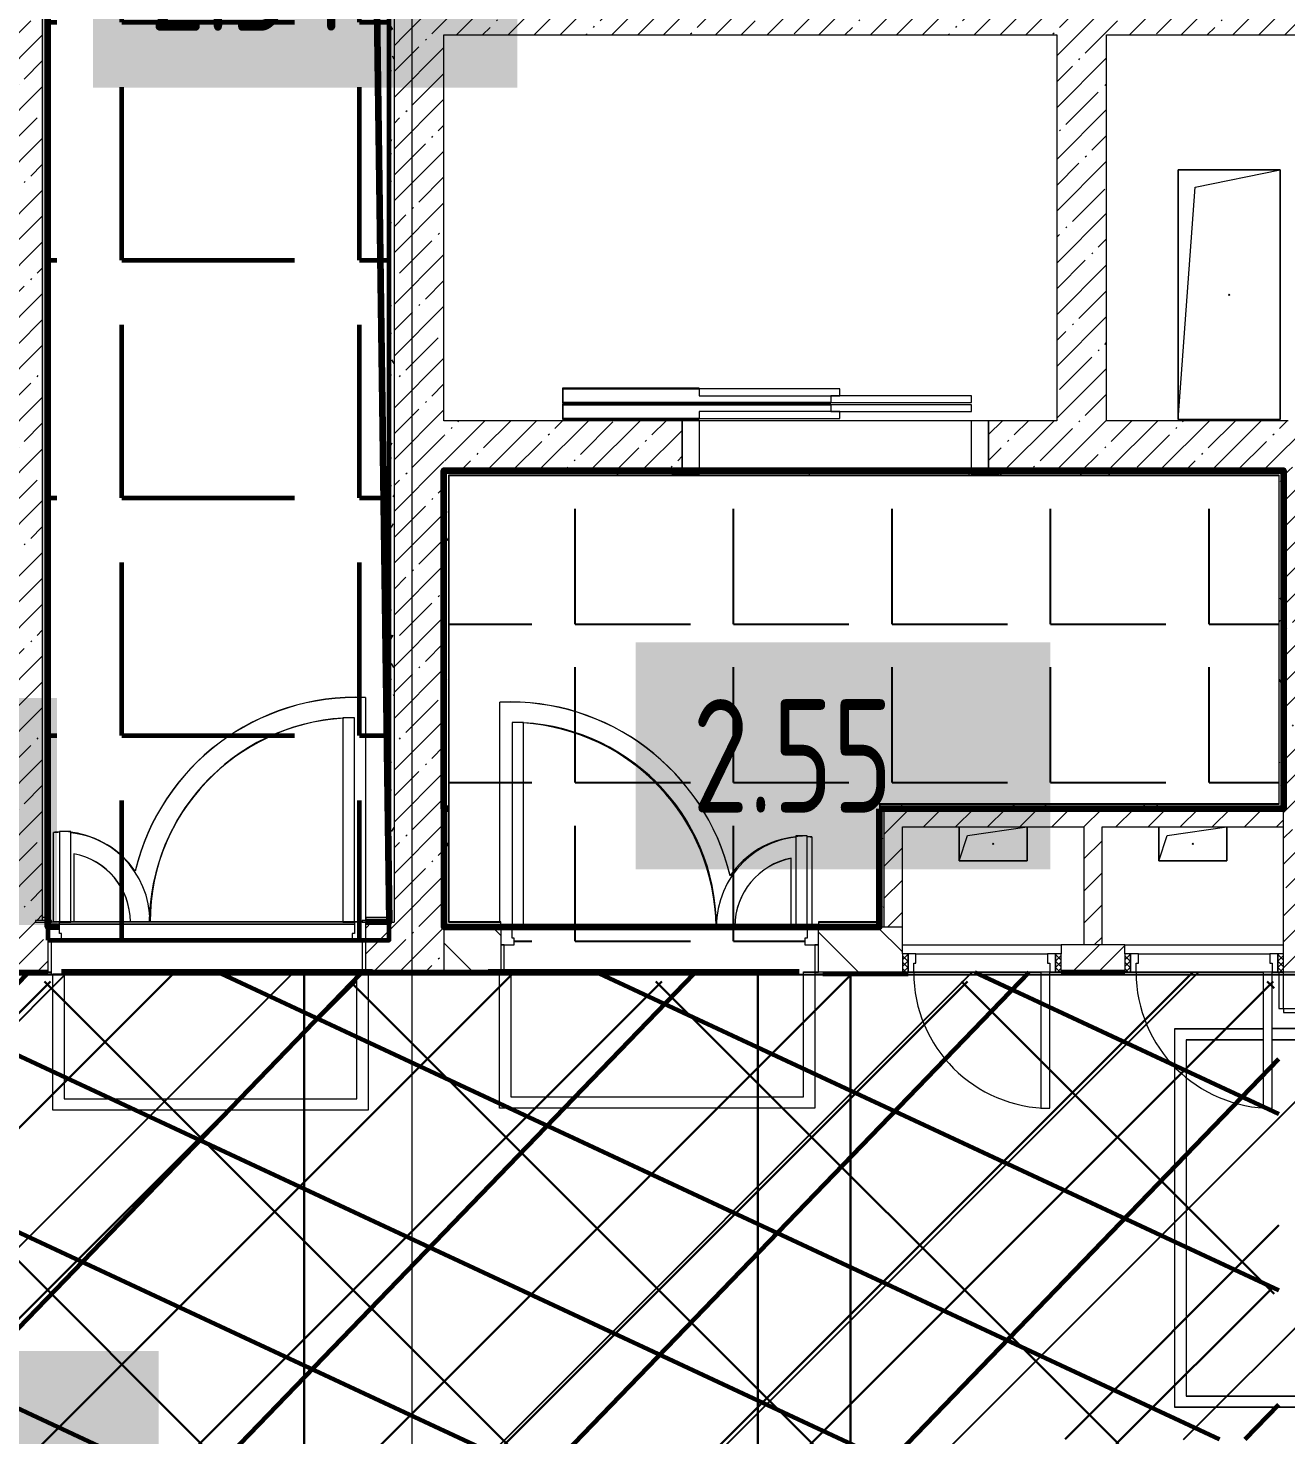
# Model space of a CAD drawing. Header units: millimetres. Extents: x -164500 to 426394, y -51911 to 102118.
# Drawn here: x 241740 to 247282, y 11360 to 17559 of the extents above; entities that cross this region are included whole.
import ezdxf

# ---------------------------------------------------------------- set-up
doc = ezdxf.new("R2010")
doc.units = ezdxf.units.MM
doc.linetypes.add('Осевая', pattern=[6350, 1270, -952.5, 3175, -952.5])
for name, color, linetype, lineweight in [('0) шлифовка', 5, 'Continuous', 60), ('1.4) Плинтус ПЛ-4', 6, 'Continuous', 60), ('284 стык. профилей', 1, 'Continuous', 120), ('370 ПК-1', 200, 'Continuous', 120), ('374 ПК-4', 211, 'Continuous', 120), ('469 плитка КР10 лестницы', 130, 'Continuous', 60), ('5.2) Л-1 Линолеум', 100, 'Continuous', 30), ('7.5) НЗ Линолеум Темпо ПЛЮС', 134, 'Continuous', 30), ('8.1) Нал пол Окт', 5, 'Continuous', 60), ('A-DOOR-2', 7, 'Continuous', 5), ('A-DOOR-FRAM-2', 7, 'Continuous', 5), ('A-FLOR', 7, 'Continuous', 9), ('A-GENM', 7, 'Continuous', 9), ('A-WALL', 7, 'Continuous', 5), ('I-WALL', 7, 'Continuous', 5), ('Оси', 7, 'Continuous', 9), ('Оси-2', 7, 'Осевая', 9)]:
    doc.layers.add(name, color=color, linetype=linetype, lineweight=lineweight)
doc.layers.add('1.2) плитка КР3', color=160, linetype='Continuous')
doc.layers.add('3.2.3) Нал-ой пол 5 вып', color=5, linetype='Continuous')
for name, color, linetype, lineweight, true_color in [('A-DOOR-1', 7, 'Continuous', 5, 0xc0c0c0), ('A-DOOR-FRAM-1', 7, 'Continuous', 5, 0xc0c0c0), ('A-WALL-1', 9, 'Continuous', 5, 0x808080), ('A-WALL-FNSH-1', 9, 'Continuous', 5, 0x808080)]:
    doc.layers.add(name, color=color, linetype=linetype, lineweight=lineweight, true_color=true_color)
doc.styles.add('СПДС', font='ГОСТ тип А.ttf', dxfattribs={"width": 0.9})
pattern_1 = [(45, (148772.12, -0.94), (-114.04925, 114.04925), []), (45, (148886.17, -0.94), (-114.04925, 114.04925), [201.612, -40.322, 6.706, -33.617])]
pattern_2 = [(135, (148772.12, -0.94), (-141.42136, -141.42136), [])]
pattern_3 = [(45, (148772.12, -0.94), (-70.71068, 70.71068), [])]
pattern_4 = [(0, (148772.123, -0.94), (243.84, 60.96), [20.117, -162.763, 20.117, -162.763, -975.36]), (0, (148772.123, -0.94), (243.84, 60.96), [-365.76, 20.117, -345.643, 20.117, -162.763, -426.72]), (0, (148772.123, -0.94), (243.84, 60.96), [-914.4, 20.117, -101.803, 20.117, -284.683]), (120, (148863.563, 29.54), (-174.71291, 180.691634), [20.117, -162.763, 20.117, -162.763, -975.36]), (120, (148863.563, 29.54), (-174.71291, 180.691634), [-365.76, 20.117, -345.643, 20.117, -162.763, -426.72]), (120, (148863.563, 29.54), (-174.71291, 180.691634), [-914.4, 20.117, -101.803, 20.117, -284.683]), (240, (148894.043, 151.46), (-69.12709, -241.651634), [20.117, -162.763, 20.117, -162.763, -975.36]), (240, (148894.043, 151.46), (-69.12709, -241.651634), [-365.76, 20.117, -345.643, 20.117, -162.763, -426.72]), (240, (148894.043, 151.46), (-69.12709, -241.651634), [-914.4, 20.117, -101.803, 20.117, -284.683])]

# ---------------------------------------------------------------- blocks, each defined once
blk = doc.blocks.new('GM_Отверстие прямоугольное _в плите_ - Отверстие-21604515-Объем проектирования 2 этажа')
at = {"layer": 'A-GENM'}
for p, q in [((-225, -550), (-225, 550)), ((-225, 550), (225, 550)), ((225, 550), (-225, 550)), ((-225, 550), (-225, -550)), ((-150, 475), (225, 550)), ((225, 550), (225, -550)), ((225, -550), (225, 550)), ((-225, -550), (-150, 475)), ((225, -550), (-225, -550)), ((-225, -550), (225, -550))]:
    blk.add_line(p, q, dxfattribs=at)
for start, end in [(360, 180), (180, 360)]:
    blk.add_arc((0, 0), 2.5, start, end, dxfattribs=at)
blk = doc.blocks.new('GM_Отверстие прямоугольное _в плите_ - Отверстие-21620300-Объем проектирования 2 этажа')
at = {"layer": 'A-GENM'}
for p, q in [((-150, -75), (-150, 75)), ((-150, 75), (-150, -75)), ((-112.5, 37.5), (150, 75)), ((150, 75), (150, -75)), ((150, -75), (150, 75)), ((-150, -75), (-112.5, 37.5)), ((150, -75), (-150, -75)), ((-150, -75), (150, -75))]:
    blk.add_line(p, q, dxfattribs=at)
for start, end in [(360, 180), (180, 360)]:
    blk.add_arc((0, 0), 2.5, start, end, dxfattribs=at)

msp = doc.modelspace()

# ---------------------------------------------------------------- hatches: boundary and pattern name
at = {"layer": '0) шлифовка', "true_color": 0x2776bb}
h = msp.add_hatch(dxfattribs=at)
h.set_pattern_fill('ANSI31', color=152, scale=222, angle=110)
h.set_pattern_definition([(155, (191173.1, 26480), (-297.8825, -638.811), [])])
h.paths.add_polyline_path([(247251.123, 13399), (247222.123, 13399), (245277.123, 13399), (245277.123, 13392), (245207.123, 13392), (243837.123, 13392.838), (243837.123, 13392), (243767.123, 13392), (243282.123, 13392.339), (243282.123, 13392), (243212.123, 13392), (241842.123, 13393.015), (241842.123, 13392), (241772.123, 13392), (241127.123, 13392.564), (241127.123, 13392), (241047.123, 13392), (241047.123, 13399), (240037.123, 13399), (240037.123, 13392), (239967.123, 13392), (239277.123, 13392.779), (239277.123, 13392), (239197.123, 13392), (239197.123, 13399), (238187.123, 13399), (238187.123, 13392), (238117.123, 13392), (234892.123, 13397.185), (234892.123, 13392), (234812.123, 13392), (234812.123, 13399), (233952.123, 13399), (233952.123, 13392), (233882.123, 13392), (233763.123, 13399), (233763.123, 10401), (237974.123, 10401), (237974.123, 10510), (237974.623, 10621), (238757.123, 10621), (246170.123, 10621), (246170.123, 11341), (246171.123, 11341), (247251.123, 11341)])
at = {"layer": '1.2) плитка КР3'}
h = msp.add_hatch(dxfattribs=at)
h.set_pattern_fill('ANGLE', color=256, scale=100)
h.set_pattern_definition([(0, (237863.1, 17028.06), (0, 698.5), [508, -190.5]), (90, (237863.1, 17028.06), (-698.5, 4e-14), [508, -190.5])])
h.paths.add_polyline_path([(247251.123, 15588.059), (243593.123, 15588.059), (243593.123, 13620.059), (243822.123, 13620.059), (243822.123, 13619.059), (243822.123, 13607.059), (243837.123, 13607.059), (243872.123, 13599.059), (243872.123, 13549.059), (243882.123, 13549.059), (243882.123, 13519.059), (243837.123, 13519.059), (243837.123, 13399.059), (243837.123, 13389.059), (245207.123, 13389.059), (245207.123, 13399.059), (245207.123, 13519.059), (245162.123, 13519.059), (245162.123, 13549.059), (245172.123, 13549.059), (245172.123, 13599.059), (245207.123, 13599.059), (245207.123, 13607.059), (245222.123, 13607.059), (245222.123, 13619.059), (245222.123, 13620.059), (245491.123, 13620.059), (245491.123, 14140.059), (247251.123, 14140.059)])
at = {"layer": '3.2.3) Нал-ой пол 5 вып'}
h = msp.add_hatch(dxfattribs=at)
h.set_pattern_fill('ANSI34', color=256, scale=222)
h.set_pattern_definition([(45, (205553, 26879), (-2990.43, 2990.43), []), (45, (206550, 26879), (-2990.43, 2990.43), []), (45, (207546.7, 26879), (-2990.43, 2990.43), []), (45, (208543.6, 26879), (-2990.43, 2990.43), [])])
h.paths.add_polyline_path([(246191.123, 13400), (249601.123, 13400), (249601.123, 11339.058), (246191.123, 11339.058)])
h.paths.add_polyline_path([(246191.123, 10599.059), (233742.123, 10599.059), (233742.123, 13400), (246191.123, 13400)])
at = {"layer": '469 плитка КР10 лестницы'}
h = msp.add_hatch(dxfattribs=at)
h.set_pattern_fill('ANGLE', color=256, scale=150)
h.set_pattern_definition([(0, (354260.5, 27014.1), (0, 1047.75), [762, -285.75]), (90, (354260.5, 27014.1), (-1047.75, 6e-14), [762, -285.75])])
h.paths.add_polyline_path([(241827.123, 13539.059), (243331.123, 13539.059), (243331.123, 17770.059), (241827.123, 17770.059)])
at = {"layer": '5.2) Л-1 Линолеум'}
h = msp.add_hatch(dxfattribs=at)
h.set_pattern_fill('ANSI37', color=256, scale=300)
h.set_pattern_definition([(45, (233742.1, 26815), (-673.52, 673.52), []), (135, (233742.1, 26815), (-673.52, -673.52), [])])
h.paths.add_polyline_path([(247230.123, 13358.059), (247201.123, 13358.059), (233742.123, 13358.059), (233742.123, 10599.059), (237954.623, 10599.059), (237954.623, 10600.059), (238736.123, 10600.059), (244310.116, 10600.059), (244310.116, 10601.059), (245958.898, 10601.059), (246149.123, 10600.163), (246149.123, 11320.058), (247230.123, 11320.058)])
at = {"layer": '7.5) НЗ Линолеум Темпо ПЛЮС'}
h = msp.add_hatch(dxfattribs=at)
h.set_pattern_fill('ANSI31', color=256, scale=333)
h.set_pattern_definition([(45, (191173.1, 26480), (-747.606, 747.606), [])])
h.paths.add_polyline_path([(247251.123, 13399), (247222.123, 13399), (245277.123, 13399), (245277.123, 13392), (245207.123, 13392), (243837.123, 13392.838), (243837.123, 13392), (243767.123, 13392), (243282.123, 13392.339), (243282.123, 13392), (243212.123, 13392), (241842.123, 13393.015), (241842.123, 13392), (241772.123, 13392), (241127.123, 13392.564), (241127.123, 13392), (241047.123, 13392), (241047.123, 13399), (240037.123, 13399), (240037.123, 13392), (239967.123, 13392), (239277.123, 13392.779), (239277.123, 13392), (239197.123, 13392), (239197.123, 13399), (238187.123, 13399), (238187.123, 13392), (238117.123, 13392), (234892.123, 13397.185), (234892.123, 13392), (234812.123, 13392), (234812.123, 13399), (233952.123, 13399), (233952.123, 13392), (233882.123, 13392), (233763.123, 13399), (233763.123, 10401), (237974.123, 10401), (237974.123, 10510), (237974.623, 10621), (238757.123, 10621), (246170.123, 10621), (246170.123, 11341), (246171.123, 11341), (247251.123, 11341)])
at = {"layer": '8.1) Нал пол Окт', "transparency": 33554687}
h = msp.add_hatch(dxfattribs=at)
h.set_pattern_fill('ANSI31', color=256, scale=333, angle=1)
h.set_pattern_definition([(46, (191173.1, 26480), (-760.54, 734.445), [])])
h.paths.add_polyline_path([(247251.123, 13399), (247222.123, 13399), (245277.123, 13399), (245277.123, 13392), (245207.123, 13392), (243837.123, 13392.838), (243837.123, 13392), (243767.123, 13392), (243282.123, 13392.339), (243282.123, 13392), (243212.123, 13392), (241842.123, 13393.015), (241842.123, 13392), (241772.123, 13392), (241127.123, 13392.564), (241127.123, 13392), (241047.123, 13392), (241047.123, 13399), (240037.123, 13399), (240037.123, 13392), (239967.123, 13392), (239277.123, 13392.779), (239277.123, 13392), (239197.123, 13392), (239197.123, 13399), (238187.123, 13399), (238187.123, 13392), (238117.123, 13392), (234892.123, 13397.185), (234892.123, 13392), (234812.123, 13392), (234812.123, 13399), (233952.123, 13399), (233952.123, 13392), (233882.123, 13392), (233763.123, 13399), (233763.123, 10401), (237974.123, 10401), (237974.123, 10510), (237974.623, 10621), (238757.123, 10621), (246170.123, 10621), (246170.123, 11341), (246171.123, 11341), (247251.123, 11341)])
at = {"layer": 'A-DOOR-2'}
h = msp.add_hatch(dxfattribs=at)
h.set_pattern_fill('FP_119', color=256, angle=180, style=0, pattern_type=2)
h.set_pattern_definition([(315, (244003.212, 13334.374), (14.14214, 14.14214), []), (45, (244003.212, 13334.374), (-14.14214, 14.14214), [])])
h.paths.add_polyline_path([(245592.123, 13399.059), (245617.123, 13399.059), (245617.123, 13479.059), (245592.123, 13479.059), (245592.123, 13412.858)])
h = msp.add_hatch(dxfattribs=at)
h.set_pattern_fill('FP_119', color=256, angle=180, style=0, pattern_type=2)
h.set_pattern_definition([(315, (244983.212, 13334.374), (14.14214, 14.14214), []), (45, (244983.212, 13334.374), (-14.14214, 14.14214), [])])
h.paths.add_polyline_path([(246597.123, 13399.059), (246597.123, 13479.059), (246572.123, 13479.059), (246572.123, 13399.059)])
at = {"layer": 'A-DOOR-FRAM-2'}
h = msp.add_hatch(dxfattribs=at)
h.set_pattern_fill('FP_120', color=256, angle=180, style=0, pattern_type=2)
h.set_pattern_definition([(225, (246126.007, 13334.374), (14.1421, -14.1421), []), (315, (246126.007, 13334.374), (14.1421, 14.1421), [])])
h.paths.add_polyline_path([(246292.123, 13399.059), (246292.123, 13479.059), (246267.123, 13479.059), (246267.123, 13399.059)])
h = msp.add_hatch(dxfattribs=at)
h.set_pattern_fill('FP_120', color=256, angle=180, style=0, pattern_type=2)
h.set_pattern_definition([(225, (247106.007, 13334.374), (14.1421, -14.1421), []), (315, (247106.007, 13334.374), (14.1421, 14.1421), [])])
h.paths.add_polyline_path([(247272.123, 13399.059), (247272.123, 13479.059), (247247.123, 13479.059), (247247.123, 13399.059)])
at = {"layer": 'I-WALL'}
h = msp.add_hatch(dxfattribs=at)
h.set_pattern_fill('FP_1', color=256, style=0, pattern_type=2)
h.set_pattern_definition(pattern_1)
h.paths.add_polyline_path([(241755.572, 13619.059), (241772.123, 13619.059), (241772.123, 13627.059), (241802.123, 13627.059), (241802.123, 21549.059), (241582.123, 21549.059), (241582.123, 13619.059)])
h = msp.add_hatch(dxfattribs=at)
h.set_pattern_fill('FP_191', color=256, style=0, pattern_type=2)
h.set_pattern_definition(pattern_4)
h.paths.add_polyline_path([(241822.123, 13627.059), (241822.123, 21149.059), (241802.123, 21149.059), (241802.898, 13627.059), (241814.123, 13627.059)])
h = msp.add_hatch(dxfattribs=at)
h.set_pattern_fill('FP_191', color=256, style=0, pattern_type=2)
h.set_pattern_definition(pattern_4)
h.paths.add_polyline_path([(243352.123, 13619.059), (243352.123, 17769.059), (243332.123, 17769.059), (243332.123, 13640.059)])
h.paths.add_polyline_path([(243332.123, 13619.059), (243352.123, 13619.059), (243332.123, 13639.059)])
h = msp.add_hatch(dxfattribs=at)
h.set_pattern_fill('FP_1', color=256, style=0, pattern_type=2)
h.set_pattern_definition(pattern_1)
h.paths.add_polyline_path([(244507.646, 17529.059), (249572.123, 17529.059), (249572.123, 17749.059), (243352.123, 17749.059), (243352.123, 17529.059), (244359.191, 17529.059)])
h = msp.add_hatch(dxfattribs=at)
h.set_pattern_fill('FP_1', color=256, style=0, pattern_type=2)
h.set_pattern_definition(pattern_1)
h.paths.add_polyline_path([(243365.316, 13619.059), (243572.123, 13619.059), (243572.123, 17529.059), (243352.123, 17529.059), (243352.123, 13619.059)])
h = msp.add_hatch(dxfattribs=at)
h.set_pattern_fill('FP_1', color=256, style=0, pattern_type=2)
h.set_pattern_definition(pattern_1)
h.paths.add_polyline_path([(246492.123, 15829.059), (246492.123, 17529.059), (246272.123, 17529.059), (246272.123, 15829.059), (246453.345, 15829.059)])
h = msp.add_hatch(dxfattribs=at)
h.set_pattern_fill('FP_1', color=256, style=0, pattern_type=2)
h.set_pattern_definition(pattern_1)
h.paths.add_polyline_path([(247492.123, 15609.059), (247492.123, 15829.059), (245972.123, 15829.059), (245972.123, 15609.059), (247292.123, 15609.059)])
h.paths.add_polyline_path([(244552.123, 15609.059), (244622.123, 15609.059), (244622.123, 15829.059), (243572.123, 15829.059), (243574.357, 15609.059), (244177.551, 15609.059)])
h = msp.add_hatch(dxfattribs=at)
h.set_pattern_fill('FP_191', color=256, style=0, pattern_type=2)
h.set_pattern_definition(pattern_4)
h.paths.add_polyline_path([(243572.123, 15589.059), (247251.123, 15589.059), (247272.123, 15609.059), (243572.123, 15609.059)])
h.paths.add_polyline_path([(247270.305, 15589.059), (247272.123, 15589.059), (247272.123, 15609.059), (247252.123, 15589.059)])
h = msp.add_hatch(dxfattribs=at)
h.set_pattern_fill('FP_191', color=256, style=0, pattern_type=2)
h.set_pattern_definition(pattern_4)
h.paths.add_polyline_path([(243592.123, 13599.059), (243592.123, 15588.059), (243572.123, 15589.059), (243572.123, 13599.059)])
h = msp.add_hatch(dxfattribs=at)
h.set_pattern_fill('FP_191', color=256, style=0, pattern_type=2)
h.set_pattern_definition(pattern_4)
h.paths.add_polyline_path([(247272.123, 14139.059), (247272.123, 15589.059), (247252.123, 15587.24), (247252.123, 14140.059)])
h = msp.add_hatch(dxfattribs=at)
h.set_pattern_fill('FP_1', color=256, style=0, pattern_type=2)
h.set_pattern_definition(pattern_1)
h.paths.add_polyline_path([(247472.123, 13399.059), (247492.123, 13399.059), (247492.123, 15609.059), (247272.123, 15609.059), (247272.123, 13399.059)])
h = msp.add_hatch(dxfattribs=at)
h.set_pattern_fill('FP_191', color=256, style=0, pattern_type=2)
h.set_pattern_definition(pattern_4)
h.paths.add_polyline_path([(245504.123, 13619.059), (245512.123, 13619.059), (245512.123, 14139.059), (245492.123, 14139.059), (245492.123, 13619.059)])
h = msp.add_hatch(dxfattribs=at)
h.set_pattern_fill('FP_191', color=256, style=0, pattern_type=2)
h.set_pattern_definition(pattern_4)
h.paths.add_polyline_path([(246453.345, 14119.059), (247272.123, 14119.059), (247272.123, 14139.059), (245512.123, 14139.059), (245512.123, 14119.059), (246392.123, 14119.059)])
h = msp.add_hatch(dxfattribs=at)
h.set_pattern_fill('FP_22', color=256, style=0, pattern_type=2)
h.set_pattern_definition(pattern_3)
h.paths.add_polyline_path([(245512.123, 13599.059), (245592.123, 13599.059), (245592.123, 14119.059), (245512.123, 14119.059), (245512.123, 13619.059)])
h = msp.add_hatch(dxfattribs=at)
h.set_pattern_fill('FP_22', color=256, style=0, pattern_type=2)
h.set_pattern_definition(pattern_3)
h.paths.add_polyline_path([(247272.123, 14039.059), (247272.123, 14119.059), (245592.123, 14119.059), (245592.123, 14039.059), (246512.784, 14039.059)])
h = msp.add_hatch(dxfattribs=at)
h.set_pattern_fill('FP_22', color=256, style=0, pattern_type=2)
h.set_pattern_definition(pattern_3)
h.paths.add_polyline_path([(246392.123, 13519.059), (246472.123, 13519.059), (246472.123, 14039.059), (246392.123, 14039.059), (246392.123, 13895.78)])
h = msp.add_hatch(dxfattribs=at)
h.set_pattern_fill('FP_1', color=256, style=0, pattern_type=2)
h.set_pattern_definition(pattern_1)
h.paths.add_polyline_path([(241822.123, 13399.059), (241822.123, 13619.059), (241097.123, 13619.059), (241097.123, 13399.059), (241802.123, 13399.059)])
h.paths.add_polyline_path([(239277.123, 13399.059), (239997.123, 13399.059), (239997.123, 13619.059), (239247.123, 13619.059), (239247.123, 13607.059), (239277.123, 13607.059), (239277.123, 13599.059), (239247.123, 13599.059), (239247.123, 13399.059)])
h = msp.add_hatch(dxfattribs=at)
h.set_pattern_fill('FP_1', color=256, style=0, pattern_type=2)
h.set_pattern_definition(pattern_1)
h.paths.add_polyline_path([(243433.903, 13399.059), (243572.123, 13399.059), (243572.123, 13619.059), (243227.123, 13619.059), (243227.123, 13399.059), (243352.123, 13399.059)])
h.paths.add_polyline_path([(241822.123, 13399.059), (241827.123, 13399.059), (241825.768, 13619.059), (241822.123, 13619.059), (241822.123, 13402.083)])
h = msp.add_hatch(dxfattribs=at)
h.set_pattern_fill('FP_191', color=256, style=0, pattern_type=2)
h.set_pattern_definition(pattern_4)
h.paths.add_polyline_path([(243282.123, 13619.059), (243332.123, 13619.059), (243331.123, 13639.059), (243227.123, 13639.059), (243227.123, 13627.059), (243282.123, 13627.059)])
h.paths.add_polyline_path([(241827.123, 13627.059), (241827.123, 13639.059), (241823.123, 13639.059), (241822.523, 13627.059), (241825.523, 13627.059)])
h = msp.add_hatch(dxfattribs=at)
h.set_pattern_fill('FP_23', color=256, style=0, pattern_type=2)
h.set_pattern_definition(pattern_2)
h.paths.add_polyline_path([(243797.123, 13399.059), (243822.123, 13399.059), (243822.123, 13599.059), (243572.123, 13599.059), (243572.123, 13399.059), (243790.726, 13399.059)])
h.paths.add_polyline_path([(245252.123, 13399.059), (245592.123, 13399.059), (245592.123, 13599.059), (245222.123, 13599.059), (245222.123, 13399.059)])
h = msp.add_hatch(dxfattribs=at)
h.set_pattern_fill('FP_191', color=256, style=0, pattern_type=2)
h.set_pattern_definition(pattern_4)
h.paths.add_polyline_path([(245277.123, 13599.059), (245512.123, 13599.059), (245491.123, 13619.059), (245222.123, 13619.059), (245222.123, 13607.059), (245277.123, 13607.059), (245277.123, 13603.148)])
h.paths.add_polyline_path([(245512.123, 13599.059), (245512.123, 13619.059), (245492.123, 13619.059), (245508.923, 13602.259)])
h.paths.add_polyline_path([(243767.123, 13599.059), (243767.123, 13607.059), (243822.123, 13607.059), (243820.443, 13619.059), (243593.123, 13619.059), (243592.123, 13599.059), (243713.114, 13599.059)])
h = msp.add_hatch(dxfattribs=at)
h.set_pattern_fill('FP_79', color=256, style=0, pattern_type=2)
h.set_pattern_definition([(45, (148772.12, -0.94), (-171.0739, 171.0739), []), (45, (148886.17, -0.94), (-171.0739, 171.0739), [])])
h.paths.add_polyline_path([(246472.123, 13399.059), (246572.123, 13399.059), (246572.123, 13519.059), (246292.123, 13519.059), (246292.123, 13399.059), (246453.345, 13399.059)])
h = msp.add_hatch(dxfattribs=at)
h.set_pattern_fill('FP_23', color=256, style=0, pattern_type=2)
h.set_pattern_definition(pattern_2)
h.paths.add_polyline_path([(247472.123, 13239.058), (247472.123, 13399.059), (247272.123, 13399.059), (247272.123, 13239.058), (247451.315, 13239.058)])

# ---------------------------------------------------------------- linework, layer by layer
at = {"layer": '1.2) плитка КР3'}
msp.add_lwpolyline([(233742.123, 13389.059), (269982.123, 13389.059), (269982.123, 10599.059), (233742.123, 10599.059)], close=True, dxfattribs=at)
at = {"layer": '1.4) Плинтус ПЛ-4'}
for points in [[(241097.123, 13400), (241827.123, 13400)], [(243829.623, 13399.059), (243212.123, 13400)], [(246572.123, 13398.059), (246292.123, 13398.059)], [(245242.123, 13391.059), (245617.123, 13391.059)]]:
    msp.add_lwpolyline(points, dxfattribs=at)
at = {"layer": '284 стык. профилей'}
for points in [[(241887.123, 13398.059), (243257.003, 13398.059)], [(243767.123, 13398.059), (245137.003, 13398.059)]]:
    msp.add_lwpolyline(points, dxfattribs=at)
at = {"layer": '370 ПК-1'}
for points in [[(243593.123, 14119.059), (243572.123, 14119.059), (243572.123, 15609.059), (247272.123, 15609.059), (247272.123, 14119.059), (245491.123, 14119.059)], [(243593.123, 14119.059), (243572.123, 14119.059), (243572.123, 13599.059), (245491.123, 13599.059), (245491.123, 14119.059)]]:
    msp.add_lwpolyline(points, dxfattribs=at)
at = {"layer": '374 ПК-4'}
for points in [[(241876.123, 13599.059), (241826.123, 13599.059), (241826.123, 21108.059)], [(244259.168, 17750.059), (243275.37, 17750.059), (243331.123, 13619.059), (243226.123, 13620.059)]]:
    msp.add_lwpolyline(points, dxfattribs=at)
at = {"layer": '469 плитка КР10 лестницы'}
msp.add_lwpolyline([(241827.123, 13539.059), (243331.123, 13539.059), (243331.123, 17770.059), (241827.123, 17770.059)], close=True, dxfattribs=at)
at = {"layer": '7.5) НЗ Линолеум Темпо ПЛЮС'}
for points in [[(242955.931, 13397.059), (242955.931, 10619.059)], [(244955.931, 13397.059), (244955.931, 10619.059)], [(245362.931, 10619.059), (245362.931, 13397.059)]]:
    msp.add_lwpolyline(points, dxfattribs=at)
at = {"layer": 'A-DOOR-1'}
for p, q in [((245317.123, 15969.059), (244697.123, 15969.059)), ((244697.123, 15969.059), (244697.123, 15939.059)), ((244697.123, 15939.059), (245317.123, 15939.059)), ((245897.123, 15939.059), (245277.123, 15939.059)), ((245277.123, 15939.059), (245277.123, 15909.059)), ((245317.123, 15939.059), (245317.123, 15969.059)), ((245897.123, 15909.059), (245897.123, 15939.059)), ((245277.123, 15909.059), (245897.123, 15909.059)), ((245897.123, 15899.059), (245277.123, 15899.059)), ((245277.123, 15899.059), (245277.123, 15869.059)), ((245897.123, 15869.059), (245897.123, 15899.059)), ((244697.123, 15829.059), (244622.123, 15829.059)), ((244622.123, 15829.059), (244622.123, 15609.059)), ((245317.123, 15869.059), (244697.123, 15869.059)), ((244697.123, 15869.059), (244697.123, 15839.059)), ((244697.123, 15839.059), (245317.123, 15839.059)), ((245897.123, 15829.059), (244697.123, 15829.059)), ((244697.123, 15829.059), (244697.123, 15609.059)), ((245277.123, 15869.059), (245897.123, 15869.059)), ((245317.123, 15839.059), (245317.123, 15869.059)), ((245897.123, 15609.059), (245897.123, 15829.059)), ((245972.123, 15829.059), (245897.123, 15829.059)), ((245972.123, 15609.059), (245972.123, 15829.059)), ((244697.123, 15609.059), (244577.123, 15609.059)), ((244577.123, 15609.059), (244577.123, 15594.059)), ((244577.123, 15594.059), (244697.123, 15594.059)), ((244622.123, 15609.059), (244697.123, 15609.059)), ((244697.123, 15609.059), (245897.123, 15609.059)), ((244697.123, 15594.059), (244697.123, 15609.059)), ((245897.123, 15609.059), (245972.123, 15609.059)), ((246017.123, 15609.059), (245897.123, 15609.059)), ((245897.123, 15609.059), (245897.123, 15594.059)), ((245897.123, 15594.059), (246017.123, 15594.059)), ((246017.123, 15594.059), (246017.123, 15609.059)), ((243177.123, 14519.059), (243127.123, 14519.059)), ((243127.123, 14519.059), (243127.123, 13619.059)), ((243177.123, 13619.059), (243177.123, 14519.059)), ((243872.123, 14499.059), (243872.123, 13599.059)), ((243922.123, 14499.059), (243872.123, 14499.059)), ((243922.123, 13599.059), (243922.123, 14499.059)), ((241877.123, 14019.059), (241877.123, 13619.059)), ((241927.123, 14019.059), (241877.123, 14019.059)), ((241927.123, 13619.059), (241927.123, 14019.059)), ((245172.123, 13999.059), (245122.123, 13999.059)), ((245122.123, 13999.059), (245122.123, 13599.059)), ((245172.123, 13599.059), (245172.123, 13999.059)), ((241877.123, 13619.059), (241927.123, 13619.059)), ((243127.123, 13619.059), (243177.123, 13619.059)), ((243872.123, 13599.059), (243922.123, 13599.059)), ((245122.123, 13599.059), (245172.123, 13599.059)), ((246242.123, 13399.059), (246202.123, 13399.059)), ((246202.123, 13399.059), (246202.123, 12799.059)), ((246242.123, 12799.059), (246242.123, 13399.059)), ((247222.123, 13399.059), (247182.123, 13399.059)), ((247182.123, 13399.059), (247182.123, 12799.059)), ((247222.123, 12799.059), (247222.123, 13399.059)), ((246202.123, 12799.059), (246242.123, 12799.059)), ((247182.123, 12799.059), (247222.123, 12799.059))]:
    msp.add_line(p, q, dxfattribs=at)
for centre, radius, start, end in [((243177.123, 13619.059), 900, 90, 180), ((243872.123, 13599.059), 900, 0, 90), ((241877.123, 13619.059), 400, 0, 90), ((245172.123, 13599.059), 400, 90, 180), ((246242.123, 13399.059), 600, 180, 270), ((247222.123, 13399.059), 600, 180, 270)]:
    msp.add_arc(centre, radius, start, end, dxfattribs=at)
at = {"layer": 'A-DOOR-FRAM-1'}
for p, q in [((244697.123, 15972.059), (244094.123, 15972.059)), ((244094.123, 15972.059), (244094.123, 15906.059)), ((244097.123, 15909.059), (244097.123, 15969.059)), ((244097.123, 15969.059), (244697.123, 15969.059)), ((244697.123, 15969.059), (244697.123, 15972.059)), ((244094.123, 15906.059), (245277.123, 15906.059)), ((245277.123, 15902.059), (244094.123, 15902.059)), ((244094.123, 15902.059), (244094.123, 15836.059)), ((245277.123, 15909.059), (244097.123, 15909.059)), ((244097.123, 15839.059), (244097.123, 15899.059)), ((244097.123, 15899.059), (245277.123, 15899.059)), ((245277.123, 15906.059), (245277.123, 15909.059)), ((245277.123, 15899.059), (245277.123, 15902.059)), ((244094.123, 15836.059), (244697.123, 15836.059)), ((244697.123, 15839.059), (244097.123, 15839.059)), ((244697.123, 15836.059), (244697.123, 15839.059)), ((241842.123, 13627.059), (241772.123, 13627.059)), ((241772.123, 13627.059), (241772.123, 13619.059)), ((241772.123, 13619.059), (241842.123, 13619.059)), ((241877.123, 13619.059), (241827.123, 13619.059)), ((241827.123, 13619.059), (241827.123, 13539.059)), ((241842.123, 13619.059), (241842.123, 13627.059)), ((241877.123, 13569.059), (241877.123, 13619.059)), ((243177.123, 13619.059), (243177.123, 13569.059)), ((243227.123, 13619.059), (243177.123, 13619.059)), ((243282.123, 13627.059), (243212.123, 13627.059)), ((243212.123, 13627.059), (243212.123, 13619.059)), ((243212.123, 13619.059), (243282.123, 13619.059)), ((243227.123, 13539.059), (243227.123, 13619.059)), ((243282.123, 13619.059), (243282.123, 13627.059)), ((243837.123, 13607.059), (243767.123, 13607.059)), ((243767.123, 13607.059), (243767.123, 13599.059)), ((243767.123, 13599.059), (243837.123, 13599.059)), ((243872.123, 13599.059), (243822.123, 13599.059)), ((243822.123, 13599.059), (243822.123, 13519.059)), ((243837.123, 13599.059), (243837.123, 13607.059)), ((243872.123, 13549.059), (243872.123, 13599.059)), ((245172.123, 13599.059), (245172.123, 13549.059)), ((245222.123, 13599.059), (245172.123, 13599.059)), ((245277.123, 13607.059), (245207.123, 13607.059)), ((245207.123, 13607.059), (245207.123, 13599.059)), ((245207.123, 13599.059), (245277.123, 13599.059)), ((245222.123, 13519.059), (245222.123, 13599.059)), ((245277.123, 13599.059), (245277.123, 13607.059)), ((241827.123, 13539.059), (241887.123, 13539.059)), ((241842.123, 13539.059), (241827.123, 13539.059)), ((241827.123, 13539.059), (241827.123, 13399.059)), ((241842.123, 13399.059), (241842.123, 13539.059)), ((241887.123, 13569.059), (241877.123, 13569.059)), ((241887.123, 13539.059), (241887.123, 13569.059)), ((243177.123, 13569.059), (243167.123, 13569.059)), ((243167.123, 13569.059), (243167.123, 13539.059)), ((243167.123, 13539.059), (243227.123, 13539.059)), ((243227.123, 13539.059), (243212.123, 13539.059)), ((243212.123, 13539.059), (243212.123, 13399.059)), ((243227.123, 13399.059), (243227.123, 13539.059)), ((243822.123, 13519.059), (243882.123, 13519.059)), ((243837.123, 13519.059), (243822.123, 13519.059)), ((243822.123, 13519.059), (243822.123, 13399.059)), ((243837.123, 13399.059), (243837.123, 13519.059)), ((243882.123, 13549.059), (243872.123, 13549.059)), ((243882.123, 13519.059), (243882.123, 13549.059)), ((245172.123, 13549.059), (245162.123, 13549.059)), ((245162.123, 13549.059), (245162.123, 13519.059)), ((245162.123, 13519.059), (245222.123, 13519.059)), ((245222.123, 13519.059), (245207.123, 13519.059)), ((245207.123, 13519.059), (245207.123, 13399.059)), ((245222.123, 13399.059), (245222.123, 13519.059)), ((245617.123, 13479.059), (245592.123, 13479.059)), ((245592.123, 13479.059), (245592.123, 13399.059)), ((245652.123, 13479.059), (245617.123, 13479.059)), ((245617.123, 13479.059), (245617.123, 13399.059)), ((245617.123, 13399.059), (245617.123, 13479.059)), ((245652.123, 13439.059), (245652.123, 13479.059)), ((245652.123, 13479.059), (246232.123, 13479.059)), ((246267.123, 13479.059), (246232.123, 13479.059)), ((246232.123, 13479.059), (246232.123, 13439.059)), ((246267.123, 13399.059), (246267.123, 13479.059)), ((246267.123, 13479.059), (246267.123, 13399.059)), ((246292.123, 13479.059), (246267.123, 13479.059)), ((246292.123, 13399.059), (246292.123, 13479.059)), ((246597.123, 13479.059), (246572.123, 13479.059)), ((246572.123, 13479.059), (246572.123, 13399.059)), ((246632.123, 13479.059), (246597.123, 13479.059)), ((246597.123, 13479.059), (246597.123, 13399.059)), ((246597.123, 13399.059), (246597.123, 13479.059)), ((246632.123, 13439.059), (246632.123, 13479.059)), ((246632.123, 13479.059), (247212.123, 13479.059)), ((247247.123, 13479.059), (247212.123, 13479.059)), ((247212.123, 13479.059), (247212.123, 13439.059)), ((247247.123, 13399.059), (247247.123, 13479.059)), ((247247.123, 13479.059), (247247.123, 13399.059)), ((247272.123, 13479.059), (247247.123, 13479.059)), ((247272.123, 13399.059), (247272.123, 13479.059)), ((241842.123, 13399.059), (241772.123, 13399.059)), ((241772.123, 13399.059), (241772.123, 13391.059)), ((241827.123, 13399.059), (241842.123, 13399.059)), ((241842.123, 13391.059), (241842.123, 13399.059)), ((243212.123, 13399.059), (243227.123, 13399.059)), ((243282.123, 13399.059), (243212.123, 13399.059)), ((243212.123, 13399.059), (243212.123, 13391.059)), ((243282.123, 13391.059), (243282.123, 13399.059)), ((243837.123, 13399.059), (243767.123, 13399.059)), ((243767.123, 13399.059), (243767.123, 13391.059)), ((243822.123, 13399.059), (243837.123, 13399.059)), ((243837.123, 13391.059), (243837.123, 13399.059)), ((245207.123, 13399.059), (245222.123, 13399.059)), ((245277.123, 13399.059), (245207.123, 13399.059)), ((245207.123, 13399.059), (245207.123, 13391.059)), ((245277.123, 13391.059), (245277.123, 13399.059)), ((245592.123, 13399.059), (245617.123, 13399.059)), ((245617.123, 13399.059), (245642.123, 13399.059)), ((245642.123, 13399.059), (245642.123, 13439.059)), ((245642.123, 13439.059), (245652.123, 13439.059)), ((246202.123, 13399.059), (245642.123, 13399.059)), ((246232.123, 13439.059), (246242.123, 13439.059)), ((246242.123, 13439.059), (246242.123, 13399.059)), ((246242.123, 13399.059), (246267.123, 13399.059)), ((246267.123, 13399.059), (246292.123, 13399.059)), ((246572.123, 13399.059), (246597.123, 13399.059)), ((246597.123, 13399.059), (246622.123, 13399.059)), ((246622.123, 13399.059), (246622.123, 13439.059)), ((246622.123, 13439.059), (246632.123, 13439.059)), ((247182.123, 13399.059), (246622.123, 13399.059)), ((247212.123, 13439.059), (247222.123, 13439.059)), ((247222.123, 13439.059), (247222.123, 13399.059)), ((247222.123, 13399.059), (247247.123, 13399.059)), ((247247.123, 13399.059), (247272.123, 13399.059)), ((241772.123, 13391.059), (241842.123, 13391.059)), ((243212.123, 13391.059), (243282.123, 13391.059)), ((243767.123, 13391.059), (243837.123, 13391.059)), ((245207.123, 13391.059), (245277.123, 13391.059))]:
    msp.add_line(p, q, dxfattribs=at)
at = {"layer": 'A-FLOR'}
for p, q in [((241822.123, 13640), (241822.123, 21130)), ((241822.123, 13639.059), (241822.123, 21129.059)), ((243331.123, 17750), (243331.123, 13640)), ((243331.123, 17749.059), (243331.123, 13639.059)), ((243225.695, 14609.227), (243225.695, 13628)), ((243225.695, 14608.286), (243225.695, 13627.059)), ((243818.552, 13620), (243818.552, 14589.227)), ((243818.552, 13619.059), (243818.552, 14588.286)), ((241851.606, 13621.132), (241851.606, 14014.704)), ((241851.606, 13620.191), (241851.606, 14013.763)), ((245192.641, 13994.704), (245192.641, 13601.132)), ((245192.641, 13993.763), (245192.641, 13600.191)), ((241941.606, 13920.864), (241941.606, 13621.132)), ((241941.606, 13919.923), (241941.606, 13620.191)), ((245102.641, 13601.132), (245102.641, 13900.864)), ((245102.641, 13600.191), (245102.641, 13899.923)), ((241877.123, 13621.132), (241851.606, 13621.132)), ((241877.123, 13620.191), (241851.606, 13620.191)), ((243177.123, 13620), (241877.123, 13620)), ((243177.123, 13619.059), (241877.123, 13619.059)), ((243177.123, 13610), (241877.123, 13610)), ((243177.123, 13609.059), (241877.123, 13609.059)), ((241941.606, 13621.132), (241927.123, 13621.132)), ((241941.606, 13620.191), (241927.123, 13620.191)), ((242273.23, 13621.132), (242190.163, 13621.132)), ((242273.23, 13620.191), (242190.163, 13620.191)), ((243212.123, 13621.132), (243177.123, 13621.132)), ((243212.123, 13620.191), (243177.123, 13620.191)), ((243872.123, 13601.132), (243837.123, 13601.132)), ((243872.123, 13600.191), (243837.123, 13600.191)), ((245122.123, 13600), (243872.123, 13600)), ((245122.123, 13599.059), (243872.123, 13599.059)), ((244854.084, 13601.132), (244771.017, 13601.132)), ((244854.084, 13600.191), (244771.017, 13600.191)), ((245122.123, 13601.132), (245102.641, 13601.132)), ((245122.123, 13600.191), (245102.641, 13600.191)), ((245192.641, 13601.132), (245172.123, 13601.132)), ((245192.641, 13600.191), (245172.123, 13600.191)), ((241127.123, 13400), (241772.123, 13400)), ((241127.123, 13399.059), (241772.123, 13399.059)), ((243282.123, 13400), (243767.123, 13400)), ((243282.123, 13399.059), (243767.123, 13399.059)), ((243816.57, 12800), (243816.57, 13392)), ((243837.123, 13400), (243866.57, 13400)), ((243837.123, 13399.059), (243866.57, 13399.059)), ((243866.57, 13400), (243866.57, 12850)), ((243866.57, 13399.059), (243866.57, 12849.059)), ((245155.837, 12850), (245155.837, 13400)), ((245155.837, 13400), (245205.837, 13400)), ((245155.837, 12849.059), (245155.837, 13399.059)), ((245155.837, 13399.059), (245205.837, 13399.059)), ((245205.837, 13400), (245205.837, 12800)), ((245205.837, 13399.059), (245205.837, 12799.059)), ((245277.123, 13400), (246202.123, 13400)), ((245277.123, 13399.059), (246202.123, 13399.059)), ((246252.123, 13400), (247182.123, 13400)), ((246252.123, 13399.059), (247182.123, 13399.059)), ((247232.123, 13400), (247272.123, 13400)), ((247232.123, 13399.059), (247272.123, 13399.059)), ((241848.861, 12790.841), (241848.861, 13390.841)), ((241848.861, 13390.841), (241898.861, 13390.841)), ((241848.861, 12789.899), (241848.861, 13389.899)), ((241848.861, 13389.899), (241898.861, 13389.899)), ((241898.861, 13390.841), (241898.861, 12840.841)), ((241898.861, 13389.899), (241898.861, 12839.899)), ((243188.128, 12840.841), (243188.128, 13390.841)), ((243188.128, 13390.841), (243238.128, 13390.841)), ((243188.128, 12839.899), (243188.128, 13389.899)), ((243188.128, 13389.899), (243238.128, 13389.899)), ((243238.128, 13390.841), (243238.128, 12790.841)), ((243238.128, 13389.899), (243238.128, 12789.899)), ((243816.57, 12799.059), (243816.57, 13391.059)), ((247272.123, 13240), (247272.123, 13221.241)), ((247272.123, 13239.058), (247272.123, 13220.299)), ((247272.123, 13221.241), (247336.123, 13221.241)), ((247272.123, 13220.299), (247336.123, 13220.299)), ((246792.123, 13150), (247182.123, 13150)), ((246792.123, 11481.241), (246792.123, 13150)), ((246792.123, 13149.058), (247182.123, 13149.058)), ((246792.123, 11480.299), (246792.123, 13149.058)), ((247392.123, 13150), (247222.123, 13150)), ((247392.123, 13149.058), (247222.123, 13149.058)), ((247182.123, 13100), (246842.123, 13100)), ((246842.123, 13100), (246842.123, 11531.241)), ((247182.123, 13099.058), (246842.123, 13099.058)), ((246842.123, 13099.058), (246842.123, 11530.299)), ((247392.123, 13100), (247222.123, 13100)), ((247392.123, 13099.058), (247222.123, 13099.058)), ((241898.861, 12840.841), (243188.128, 12840.841)), ((241898.861, 12839.899), (243188.128, 12839.899)), ((243866.57, 12850), (245155.837, 12850)), ((243866.57, 12849.059), (245155.837, 12849.059)), ((243238.128, 12790.841), (241848.861, 12790.841)), ((243238.128, 12789.899), (241848.861, 12789.899)), ((245205.837, 12800), (243816.57, 12800)), ((245205.837, 12799.059), (243816.57, 12799.059)), ((247392.123, 11481.241), (246792.123, 11481.241)), ((247392.123, 11480.299), (246792.123, 11480.299)), ((246842.123, 11531.241), (247392.123, 11531.241)), ((246842.123, 11530.299), (247392.123, 11530.299))]:
    msp.add_line(p, q, dxfattribs=at)
for centre, radius, start, end in [((243183.163, 13610.132), 1000, 87.5623594, 166.4502936), ((243183.163, 13610.132), 1000, 87.5623594, 166.4502936), ((243183.163, 13609.191), 1000, 87.5623594, 166.4502936), ((243183.163, 13609.191), 1000, 87.5623594, 166.4502936), ((243861.084, 13590.132), 1000, 13.5497064, 92.4376406), ((243861.084, 13590.132), 1000, 13.5497064, 92.4376406), ((243861.084, 13589.191), 1000, 13.5497064, 92.4376406), ((243861.084, 13589.191), 1000, 13.5497064, 92.4376406), ((243183.163, 13610.132), 910, 93.533351, 179.3073968), ((243183.163, 13610.132), 910, 93.533351, 179.3073968), ((243183.163, 13609.191), 910, 93.533351, 179.3073968), ((243183.163, 13609.191), 910, 93.533351, 179.3073968), ((243861.084, 13590.132), 910, 0.6926032, 86.149741), ((243861.084, 13590.132), 910, 0.6926032, 86.149741), ((243861.084, 13589.191), 910, 0.6926032, 86.149741), ((243861.084, 13589.191), 910, 0.6926032, 86.149741), ((241885.163, 13621.132), 395, 91.1672881, 94.87345), ((241885.163, 13621.132), 395, 91.1672881, 94.87345), ((241885.163, 13620.191), 395, 91.1672881, 94.87345), ((241885.163, 13620.191), 395, 91.1672881, 94.87345), ((241885.163, 13621.132), 395, 34.4223081, 83.890827), ((241885.163, 13621.132), 395, 34.4223081, 83.890827), ((241885.163, 13620.191), 395, 34.4223081, 83.890827), ((241885.163, 13620.191), 395, 34.4223081, 83.890827), ((245159.084, 13601.132), 395, 95.3712219, 145.5776919), ((245159.084, 13601.132), 395, 95.3712219, 145.5776919), ((245159.084, 13600.191), 395, 95.3712219, 145.5776919), ((245159.084, 13600.191), 395, 95.3712219, 145.5776919), ((245159.084, 13601.132), 395, 85.12655, 88.1065106), ((245159.084, 13601.132), 395, 85.12655, 88.1065106), ((245159.084, 13600.191), 395, 85.12655, 88.1065106), ((245159.084, 13600.191), 395, 85.12655, 88.1065106), ((241885.163, 13621.132), 305, 360, 79.3354867), ((241885.163, 13621.132), 305, 360, 79.3354867), ((241885.163, 13620.191), 305, 360, 79.3354867), ((241885.163, 13620.191), 305, 360, 79.3354867), ((245159.084, 13601.132), 305, 100.6645133, 180), ((245159.084, 13601.132), 305, 100.6645133, 180), ((245159.084, 13600.191), 305, 100.6645133, 180), ((245159.084, 13600.191), 305, 100.6645133, 180)]:
    msp.add_arc(centre, radius, start, end, dxfattribs=at)
at = {"layer": 'A-WALL'}
for p, q in [((241802.123, 21149.059), (241802.123, 13627.059)), ((243332.123, 17769.059), (243332.123, 13639.059)), ((243572.123, 15609.059), (243572.123, 13399.059)), ((247252.123, 15589.059), (243592.123, 15589.059)), ((243592.123, 15589.059), (243592.123, 13619.059)), ((247252.123, 14139.059), (247252.123, 15589.059)), ((247272.123, 13479.059), (247272.123, 15609.059)), ((245512.123, 14139.059), (247252.123, 14139.059)), ((245512.123, 13599.059), (245512.123, 14119.059)), ((241823.123, 13639.059), (241827.123, 13639.059)), ((243282.123, 13619.059), (243352.123, 13619.059)), ((243767.123, 13599.059), (243572.123, 13599.059)), ((245277.123, 13599.059), (245592.123, 13599.059)), ((243282.123, 13399.059), (243572.123, 13399.059)), ((245277.123, 13399.059), (245592.123, 13399.059)), ((247272.123, 13239.058), (247272.123, 13399.059))]:
    msp.add_line(p, q, dxfattribs=at)
at = {"layer": 'A-WALL-1'}
for p, q in [((241822.123, 13627.059), (241822.123, 21149.059)), ((243352.123, 17749.059), (243352.123, 13619.059)), ((243572.123, 15829.059), (243572.123, 17529.059)), ((243572.123, 17529.059), (246272.123, 17529.059)), ((246272.123, 17529.059), (246272.123, 15829.059)), ((246492.123, 17529.059), (249492.123, 17529.059)), ((246492.123, 15829.059), (246492.123, 17529.059)), ((244622.123, 15829.059), (243572.123, 15829.059)), ((244622.123, 15609.059), (244622.123, 15829.059)), ((246272.123, 15829.059), (245972.123, 15829.059)), ((245972.123, 15829.059), (245972.123, 15609.059)), ((247292.123, 15829.059), (246492.123, 15829.059)), ((244697.123, 15609.059), (243572.123, 15609.059)), ((247272.123, 15609.059), (245897.123, 15609.059)), ((245492.123, 14139.059), (245492.123, 13619.059)), ((247272.123, 14119.059), (245512.123, 14119.059)), ((245592.123, 13479.059), (245592.123, 14039.059)), ((245592.123, 14039.059), (246392.123, 14039.059)), ((246392.123, 14039.059), (246392.123, 13519.059)), ((246472.123, 14039.059), (247272.123, 14039.059)), ((246472.123, 13519.059), (246472.123, 14039.059)), ((241823.123, 13639.059), (241802.123, 13639.059)), ((241827.123, 13627.059), (241827.123, 13639.059)), ((243331.123, 13639.059), (243227.123, 13639.059)), ((243227.123, 13639.059), (243227.123, 13627.059)), ((243593.123, 13619.059), (243592.123, 13619.059)), ((243822.123, 13607.059), (243822.123, 13619.059)), ((245222.123, 13619.059), (245222.123, 13607.059)), ((245492.123, 13619.059), (245491.123, 13619.059)), ((246572.123, 13519.059), (246292.123, 13519.059)), ((246292.123, 13519.059), (246292.123, 13479.059)), ((246572.123, 13479.059), (246572.123, 13519.059)), ((247492.123, 13399.059), (247272.123, 13399.059)), ((247272.123, 13389.059), (247252.123, 13389.059)), ((247252.123, 13239.058), (247492.123, 13239.058))]:
    msp.add_line(p, q, dxfattribs=at)
at = {"layer": 'A-WALL-FNSH-1'}
for p, q in [((243593.123, 15588.059), (247251.123, 15588.059)), ((243593.123, 15588.059), (243593.123, 13619.059)), ((247251.123, 15588.059), (247251.123, 14140.059)), ((245491.123, 14140.059), (245491.123, 13620.059)), ((247251.123, 14140.059), (245491.123, 14140.059)), ((245492.123, 14139.059), (245512.123, 14139.059)), ((241827.123, 13640.059), (241823.123, 13640.059)), ((241827.123, 13639.059), (241827.123, 13640.059)), ((243332.123, 13640.059), (243227.123, 13640.059)), ((243227.123, 13640.059), (243227.123, 13639.059)), ((243822.123, 13620.059), (243593.123, 13620.059)), ((243593.123, 13619.059), (243822.123, 13619.059)), ((243822.123, 13619.059), (243822.123, 13620.059)), ((245491.123, 13620.059), (245222.123, 13620.059)), ((245222.123, 13620.059), (245222.123, 13619.059)), ((245222.123, 13619.059), (245491.123, 13619.059)), ((241127.123, 13398.059), (241772.123, 13398.059)), ((243282.123, 13398.059), (243767.123, 13398.059)), ((245277.123, 13398.059), (245592.123, 13398.059)), ((245592.123, 13398.059), (245592.123, 13399.059)), ((246572.123, 13399.059), (246292.123, 13399.059)), ((246292.123, 13399.059), (246292.123, 13398.059)), ((246292.123, 13398.059), (246572.123, 13398.059)), ((246572.123, 13398.059), (246572.123, 13399.059)), ((247251.123, 13399.059), (247251.123, 13239.058)), ((247252.123, 13398.059), (247262.123, 13398.059)), ((247252.123, 13239.058), (247252.123, 13398.059)), ((247262.123, 13398.059), (247262.123, 13399.059)), ((247251.123, 13239.058), (247252.123, 13239.058))]:
    msp.add_line(p, q, dxfattribs=at)
at = {"layer": 'I-WALL'}
for p, q in [((241823.123, 21128.059), (241823.123, 13639.059)), ((243331.123, 13639.059), (243332.123, 13639.059)), ((245592.123, 13519.059), (246292.123, 13519.059)), ((246572.123, 13519.059), (247272.123, 13519.059)), ((246202.123, 13398.059), (245592.123, 13398.059)), ((246292.123, 13398.059), (246242.123, 13398.059)), ((247182.123, 13398.059), (246572.123, 13398.059)), ((247251.123, 13398.059), (247222.123, 13398.059))]:
    msp.add_line(p, q, dxfattribs=at)
at = {"layer": 'Оси'}
msp.add_lwpolyline([(243432.123, -1907.2), (243432.123, 3092.8), (243432.123, 16914.156), (243432.123, 21914.156)], dxfattribs=at)
at = {"layer": 'Оси-2'}
msp.add_line((243432.123, 3093.741), (243432.123, 16915.097), dxfattribs=at)

# ---------------------------------------------------------------- block references
at = {"layer": 'A-GENM'}
for name, p in [('GM_Отверстие прямоугольное _в плите_ - Отверстие-21604515-Объем проектирования 2 этажа', (247032.123, 16384.059)), ('GM_Отверстие прямоугольное _в плите_ - Отверстие-21620300-Объем проектирования 2 этажа', (245992.123, 13964.059)), ('GM_Отверстие прямоугольное _в плите_ - Отверстие-21620300-Объем проектирования 2 этажа', (246872.123, 13964.059))]:
    msp.add_blockref(name, p, dxfattribs=at)

# ---------------------------------------------------------------- texts
at = {"char_height": 500, "attachment_point": 1, "style": 'СПДС', "bg_fill": 1, "box_fill_scale": 1.5, "bg_fill_color": 7, "bg_fill_true_color": 16777215, "bg_fill_transparency": 0}
for s, insert, width in [('2.54', (242274.869, 18047.476), 1370.88562), ('2.55', (244667.175, 14602.075), 1327.5945), ('2.53', (240289.522, 14356.46), 1327.5945), ('2.51', (240852.878, 11479.639), 1212.1515)]:
    msp.add_mtext(s, dxfattribs=dict(at, insert=insert, width=width))

doc.saveas('drawing.dxf')
